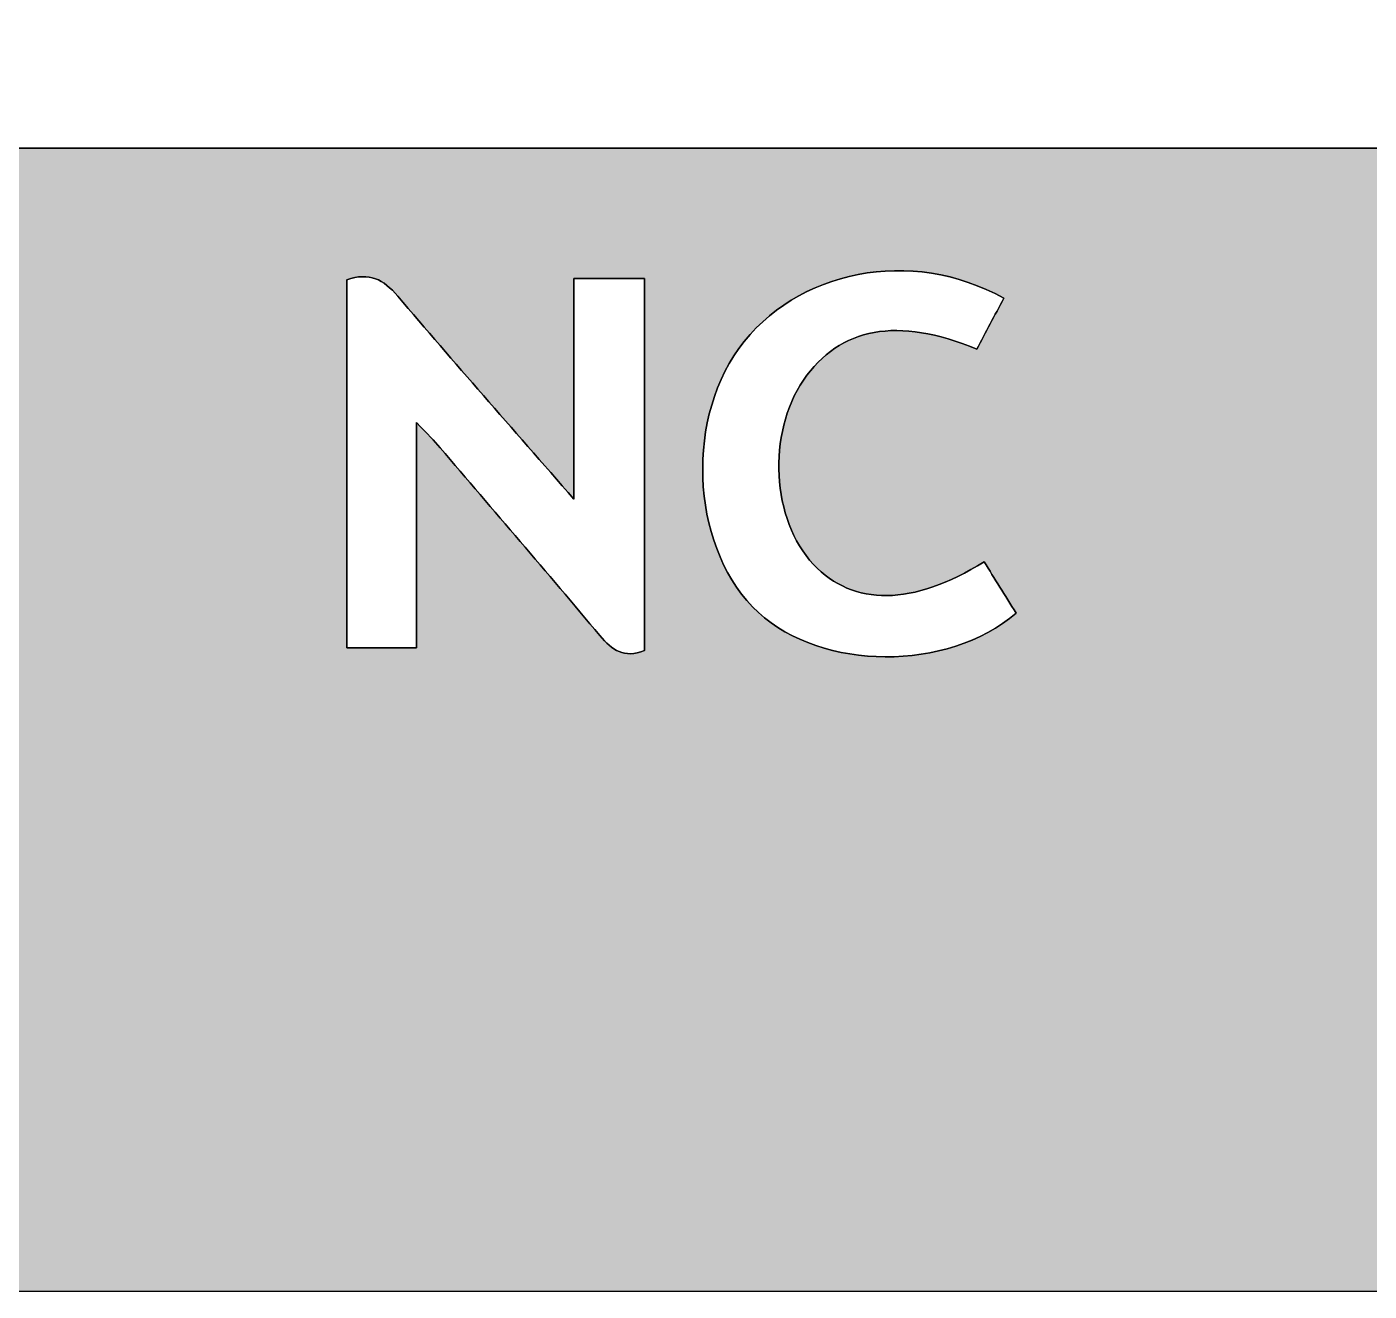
# Model space of a CAD drawing. Extents: x -255 to 680, y -360 to 140.
# Drawn here: x 93.26 to 110.66, y -343.54 to -327.15 of the extents above; entities that cross this region are included whole.
import ezdxf

# ---------------------------------------------------------------- set-up
doc = ezdxf.new("R2010")
doc.units = 0
doc.layers.add('CALQUE_1', color=7, linetype='CONTINUOUS')

# ---------------------------------------------------------------- blocks, each defined once
blk = doc.blocks.new('*U24')
at = {"layer": 'CALQUE_1', "color": 7}
for points in [[(89.216, -343.536), (89.216, -328.719), (97.407, -343.536)], [(97.407, -343.536), (89.216, -328.719), (97.407, -328.72)], [(97.407, -330.437), (97.407, -328.72), (97.407, -330.436)], [(97.407, -330.436), (97.407, -328.72), (97.407, -328.72)], [(97.407, -330.436), (97.407, -328.72), (97.417, -330.428)], [(97.417, -330.428), (97.407, -328.72), (97.417, -328.72)], [(97.417, -330.428), (97.417, -328.72), (97.424, -330.422)], [(97.424, -330.422), (97.417, -328.72), (97.424, -328.72)], [(97.424, -330.422), (97.424, -328.72), (97.455, -330.412)], [(97.455, -330.412), (97.424, -328.72), (97.455, -328.72)], [(97.455, -330.412), (97.455, -328.72), (97.46, -330.41)], [(97.46, -330.41), (97.455, -328.72), (97.46, -328.72)], [(97.46, -330.41), (97.46, -328.72), (97.531, -330.398)], [(97.531, -330.398), (97.46, -328.72), (97.531, -328.72)], [(97.531, -330.398), (97.531, -328.72), (97.596, -330.386)], [(97.596, -330.386), (97.531, -328.72), (97.596, -328.72)], [(97.596, -330.386), (97.596, -328.72), (97.681, -330.392)], [(97.681, -330.392), (97.596, -328.72), (97.681, -328.72)], [(97.681, -330.392), (97.681, -328.72), (97.717, -330.395)], [(97.717, -330.395), (97.681, -328.72), (97.717, -328.72)], [(97.717, -330.395), (97.717, -328.72), (97.827, -330.433)], [(97.827, -330.433), (97.717, -328.72), (97.827, -328.72)], [(97.827, -330.433), (97.827, -328.72), (97.929, -330.498)], [(97.929, -330.498), (97.827, -328.72), (97.929, -328.72)], [(97.929, -330.498), (97.929, -328.72), (97.985, -330.551)], [(97.985, -330.551), (97.929, -328.72), (97.985, -328.72)], [(97.985, -330.551), (97.985, -328.72), (98.025, -330.588)], [(98.025, -330.588), (97.985, -328.72), (98.025, -328.72)], [(98.025, -330.588), (98.025, -328.72), (98.049, -330.614)], [(98.049, -330.614), (98.025, -328.72), (98.049, -328.72)], [(98.049, -330.614), (98.049, -328.72), (98.061, -330.628)], [(98.061, -330.628), (98.049, -328.72), (98.061, -328.72)], [(98.061, -330.628), (98.061, -328.72), (98.067, -330.635)], [(98.067, -330.635), (98.061, -328.72), (98.067, -328.72)], [(98.067, -330.635), (98.067, -328.72), (98.085, -330.657)], [(98.085, -330.657), (98.067, -328.72), (98.085, -328.72)], [(98.085, -330.657), (98.085, -328.72), (98.274, -330.878)], [(98.274, -330.878), (98.085, -328.72), (98.274, -328.72)], [(98.274, -330.878), (98.274, -328.72), (98.314, -330.925)], [(98.314, -330.925), (98.274, -328.72), (98.314, -328.72)], [(98.314, -330.925), (98.314, -328.72), (98.319, -330.93)], [(98.319, -330.93), (98.314, -328.72), (98.319, -328.72)], [(98.319, -330.93), (98.319, -328.72), (98.328, -330.941)], [(98.328, -330.941), (98.319, -328.72), (98.328, -328.72)], [(98.328, -330.941), (98.328, -328.72), (98.455, -331.088)], [(98.455, -331.088), (98.328, -328.72), (98.455, -328.72)], [(98.455, -331.088), (98.455, -328.72), (98.552, -331.2)], [(98.552, -331.2), (98.455, -328.72), (98.552, -328.72)], [(98.552, -331.2), (98.552, -328.72), (98.594, -331.248)], [(98.594, -331.248), (98.552, -328.72), (98.594, -328.72)], [(98.594, -331.248), (98.594, -328.72), (98.613, -331.271)], [(98.613, -331.271), (98.594, -328.72), (98.613, -328.72)], [(98.613, -331.271), (98.613, -328.72), (98.618, -331.277)], [(98.618, -331.277), (98.613, -328.72), (98.618, -328.72)], [(98.618, -331.277), (98.618, -328.72), (98.659, -331.325)], [(98.659, -331.325), (98.618, -328.72), (98.659, -328.72)], [(98.659, -331.325), (98.659, -328.72), (98.749, -331.428)], [(98.749, -331.428), (98.659, -328.72), (98.749, -328.72)], [(98.749, -331.428), (98.749, -328.72), (99.038, -331.763)], [(99.038, -331.763), (98.749, -328.72), (99.038, -328.72)], [(99.038, -331.763), (99.038, -328.72), (99.829, -332.669)], [(99.829, -332.669), (99.038, -328.72), (99.829, -328.72)], [(99.829, -332.669), (99.829, -328.72), (100.174, -333.064)], [(100.174, -333.064), (99.829, -328.72), (100.174, -328.72)], [(100.174, -333.064), (100.174, -328.72), (100.239, -333.139)], [(100.239, -333.139), (100.174, -328.72), (100.239, -328.72)], [(100.239, -333.139), (100.239, -328.72), (100.343, -333.258)], [(100.343, -333.258), (100.239, -328.72), (100.343, -328.72)], [(100.343, -333.258), (100.343, -328.72), (100.353, -333.265)], [(100.353, -333.265), (100.343, -328.72), (100.353, -328.72)], [(100.353, -330.423), (100.353, -328.72), (100.359, -330.409)], [(100.359, -330.409), (100.353, -328.72), (100.359, -328.72)], [(100.359, -330.409), (100.359, -328.72), (100.38, -330.409)], [(100.38, -330.409), (100.359, -328.72), (100.38, -328.72)], [(100.38, -330.409), (100.38, -328.72), (100.422, -330.409)], [(100.422, -330.409), (100.38, -328.72), (100.422, -328.72)], [(100.422, -330.409), (100.422, -328.72), (100.505, -330.409)], [(100.505, -330.409), (100.422, -328.72), (100.505, -328.72)], [(100.505, -330.409), (100.505, -328.72), (100.528, -330.409)], [(100.528, -330.409), (100.505, -328.72), (100.528, -328.72)], [(100.528, -330.409), (100.528, -328.72), (100.616, -330.409)], [(100.616, -330.409), (100.528, -328.72), (100.616, -328.72)], [(100.616, -330.409), (100.616, -328.72), (100.66, -330.409)], [(100.66, -330.409), (100.616, -328.72), (100.66, -328.72)], [(100.66, -330.409), (100.66, -328.72), (100.682, -330.409)], [(100.682, -330.409), (100.66, -328.72), (100.682, -328.72)], [(100.682, -330.409), (100.682, -328.72), (100.692, -330.409)], [(100.692, -330.409), (100.682, -328.72), (100.692, -328.72)], [(100.692, -330.409), (100.692, -328.72), (100.733, -330.409)], [(100.733, -330.409), (100.692, -328.72), (100.733, -328.72)], [(100.733, -330.409), (100.733, -328.72), (100.817, -330.409)], [(100.817, -330.409), (100.733, -328.72), (100.817, -328.72)], [(100.817, -330.409), (100.817, -328.72), (100.821, -330.409)], [(100.821, -330.409), (100.817, -328.72), (100.821, -328.72)], [(100.821, -330.409), (100.821, -328.72), (100.905, -330.409)], [(100.905, -330.409), (100.821, -328.72), (100.905, -328.72)], [(100.905, -330.409), (100.905, -328.72), (101.001, -330.409)], [(101.001, -330.409), (100.905, -328.72), (101.001, -328.72)], [(101.001, -330.409), (101.001, -328.72), (101.108, -330.409)], [(101.108, -330.409), (101.001, -328.72), (101.108, -328.72)], [(101.108, -330.409), (101.108, -328.72), (101.126, -330.409)], [(101.126, -330.409), (101.108, -328.72), (101.126, -328.72)], [(101.126, -330.409), (101.126, -328.72), (101.203, -330.409)], [(101.203, -330.409), (101.126, -328.72), (101.203, -328.721)], [(101.203, -330.409), (101.203, -328.721), (101.23, -330.409)], [(101.23, -330.409), (101.203, -328.721), (101.23, -328.721)], [(101.23, -330.409), (101.23, -328.721), (101.241, -330.409)], [(101.241, -330.409), (101.23, -328.721), (101.241, -328.721)], [(101.241, -330.409), (101.241, -328.721), (101.261, -330.409)], [(101.261, -330.409), (101.241, -328.721), (101.261, -328.721)], [(101.261, -330.409), (101.261, -328.721), (101.263, -330.409)], [(101.263, -330.409), (101.261, -328.721), (101.263, -328.721)], [(101.263, -330.409), (101.263, -328.721), (101.266, -330.409)], [(101.266, -330.409), (101.263, -328.721), (101.266, -328.721)], [(101.266, -330.409), (101.266, -328.721), (101.266, -330.433)], [(101.266, -330.433), (101.266, -328.721), (101.266, -328.721)], [(101.266, -343.536), (101.266, -328.721), (102.03, -343.536)], [(102.03, -343.536), (101.266, -328.721), (102.03, -328.721)], [(102.03, -333.11), (102.03, -328.721), (102.032, -332.633)], [(102.032, -332.633), (102.03, -328.721), (102.032, -328.721)], [(102.032, -332.633), (102.032, -328.721), (102.102, -332.197)], [(102.102, -332.197), (102.032, -328.721), (102.102, -328.721)], [(102.102, -332.197), (102.102, -328.721), (102.108, -332.164)], [(102.108, -332.164), (102.102, -328.721), (102.108, -328.721)], [(102.108, -332.164), (102.108, -328.721), (102.247, -331.759)], [(102.247, -331.759), (102.108, -328.721), (102.247, -328.721)], [(102.247, -331.759), (102.247, -328.721), (102.26, -331.719)], [(102.26, -331.719), (102.247, -328.721), (102.26, -328.721)], [(102.26, -331.719), (102.26, -328.721), (102.345, -331.552)], [(102.345, -331.552), (102.26, -328.721), (102.345, -328.721)], [(102.345, -331.552), (102.345, -328.721), (102.365, -331.513)], [(102.365, -331.513), (102.345, -328.721), (102.365, -328.721)], [(102.365, -331.513), (102.365, -328.721), (102.461, -331.363)], [(102.461, -331.363), (102.365, -328.721), (102.461, -328.721)], [(102.461, -331.363), (102.461, -328.721), (102.49, -331.319)], [(102.49, -331.319), (102.461, -328.721), (102.49, -328.721)], [(102.49, -331.319), (102.49, -328.721), (102.595, -331.187)], [(102.595, -331.187), (102.49, -328.721), (102.595, -328.721)], [(102.595, -331.187), (102.595, -328.721), (102.637, -331.136)], [(102.637, -331.136), (102.595, -328.721), (102.637, -328.721)], [(102.637, -331.136), (102.637, -328.721), (102.746, -331.025)], [(102.746, -331.025), (102.637, -328.721), (102.746, -328.721)], [(102.746, -331.025), (102.746, -328.721), (102.8, -330.97)], [(102.8, -330.97), (102.746, -328.721), (102.8, -328.721)], [(102.8, -330.97), (102.8, -328.721), (102.909, -330.879)], [(102.909, -330.879), (102.8, -328.721), (102.909, -328.721)], [(102.909, -330.879), (102.909, -328.721), (102.978, -330.821)], [(102.978, -330.821), (102.909, -328.721), (102.978, -328.721)], [(102.978, -330.821), (102.978, -328.721), (103.013, -330.798)], [(103.013, -330.798), (102.978, -328.721), (103.013, -328.721)], [(103.013, -330.798), (103.013, -328.721), (103.019, -330.794)], [(103.019, -330.794), (103.013, -328.721), (103.019, -328.721)], [(103.019, -330.794), (103.019, -328.721), (103.054, -330.77)], [(103.054, -330.77), (103.019, -328.721), (103.054, -328.721)], [(103.054, -330.77), (103.054, -328.721), (103.073, -330.757)], [(103.073, -330.757), (103.054, -328.721), (103.073, -328.721)], [(103.073, -330.757), (103.073, -328.721), (103.089, -330.746)], [(103.089, -330.746), (103.073, -328.721), (103.089, -328.721)], [(103.089, -330.746), (103.089, -328.721), (103.143, -330.71)], [(103.143, -330.71), (103.089, -328.721), (103.143, -328.721)], [(103.143, -330.71), (103.143, -328.721), (103.17, -330.691)], [(103.17, -330.691), (103.143, -328.721), (103.17, -328.721)], [(103.17, -330.691), (103.17, -328.721), (103.176, -330.688)], [(103.176, -330.688), (103.17, -328.721), (103.176, -328.721)], [(103.176, -330.688), (103.176, -328.721), (103.277, -330.638)], [(103.277, -330.638), (103.176, -328.721), (103.277, -328.721)], [(103.277, -330.638), (103.277, -328.721), (103.329, -330.613)], [(103.329, -330.613), (103.277, -328.721), (103.329, -328.721)], [(103.329, -330.613), (103.329, -328.721), (103.458, -330.549)], [(103.458, -330.549), (103.329, -328.721), (103.458, -328.721)], [(103.458, -330.549), (103.458, -328.721), (103.489, -330.534)], [(103.489, -330.534), (103.458, -328.721), (103.489, -328.721)], [(103.489, -330.534), (103.489, -328.721), (103.518, -330.52)], [(103.518, -330.52), (103.489, -328.721), (103.518, -328.721)], [(103.518, -330.52), (103.518, -328.721), (103.587, -330.486)], [(103.587, -330.486), (103.518, -328.721), (103.587, -328.721)], [(103.587, -330.486), (103.587, -328.721), (103.663, -330.464)], [(103.663, -330.464), (103.587, -328.721), (103.663, -328.721)], [(103.663, -330.464), (103.663, -328.721), (103.734, -330.444)], [(103.734, -330.444), (103.663, -328.721), (103.734, -328.721)], [(103.734, -330.444), (103.734, -328.721), (103.892, -330.399)], [(103.892, -330.399), (103.734, -328.721), (103.892, -328.721)], [(103.892, -330.399), (103.892, -328.721), (103.929, -330.388)], [(103.929, -330.388), (103.892, -328.721), (103.929, -328.721)], [(103.929, -330.388), (103.929, -328.721), (103.976, -330.375)], [(103.976, -330.375), (103.929, -328.721), (103.976, -328.721)], [(103.976, -330.375), (103.976, -328.721), (104.037, -330.357)], [(104.037, -330.357), (103.976, -328.721), (104.037, -328.721)], [(104.037, -330.357), (104.037, -328.721), (104.141, -330.347)], [(104.141, -330.347), (104.037, -328.721), (104.141, -328.721)], [(104.141, -330.347), (104.141, -328.721), (104.244, -330.336)], [(104.244, -330.336), (104.141, -328.721), (104.244, -328.721)], [(104.244, -330.336), (104.244, -328.721), (104.389, -330.321)], [(104.389, -330.321), (104.244, -328.721), (104.389, -328.721)], [(104.389, -330.321), (104.389, -328.721), (104.411, -330.319)], [(104.411, -330.319), (104.389, -328.721), (104.411, -328.721)], [(104.411, -330.319), (104.411, -328.721), (104.509, -330.308)], [(104.509, -330.308), (104.411, -328.721), (104.509, -328.721)], [(104.509, -330.308), (104.509, -328.721), (104.538, -330.31)], [(104.538, -330.31), (104.509, -328.721), (104.538, -328.721)], [(104.538, -330.31), (104.538, -328.721), (104.699, -330.322)], [(104.699, -330.322), (104.538, -328.721), (104.699, -328.721)], [(104.699, -330.322), (104.699, -328.721), (104.853, -330.332)], [(104.853, -330.332), (104.699, -328.721), (104.853, -328.721)], [(104.853, -330.332), (104.853, -328.721), (104.858, -330.333)], [(104.858, -330.333), (104.853, -328.721), (104.858, -328.721)], [(104.858, -330.333), (104.858, -328.721), (104.989, -330.342)], [(104.989, -330.342), (104.858, -328.721), (104.989, -328.721)], [(104.989, -330.342), (104.989, -328.721), (105.006, -330.346)], [(105.006, -330.346), (104.989, -328.721), (105.006, -328.721)], [(105.006, -330.346), (105.006, -328.721), (105.204, -330.395)], [(105.204, -330.395), (105.006, -328.721), (105.204, -328.721)], [(105.204, -330.395), (105.204, -328.721), (105.302, -330.419)], [(105.302, -330.419), (105.204, -328.721), (105.302, -328.721)], [(105.302, -330.419), (105.302, -328.721), (105.33, -330.426)], [(105.33, -330.426), (105.302, -328.721), (105.33, -328.721)], [(105.33, -330.426), (105.33, -328.721), (105.466, -330.46)], [(105.466, -330.46), (105.33, -328.721), (105.466, -328.721)], [(105.466, -330.46), (105.466, -328.721), (105.575, -330.503)], [(105.575, -330.503), (105.466, -328.721), (105.575, -328.721)], [(105.575, -330.503), (105.575, -328.721), (105.671, -330.541)], [(105.671, -330.541), (105.575, -328.721), (105.671, -328.721)], [(105.671, -330.541), (105.671, -328.721), (105.698, -330.552)], [(105.698, -330.552), (105.671, -328.721), (105.698, -328.721)], [(105.698, -330.552), (105.698, -328.721), (105.719, -330.562)], [(105.719, -330.562), (105.698, -328.721), (105.719, -328.721)], [(105.719, -330.562), (105.719, -328.721), (105.909, -330.658)], [(105.909, -330.658), (105.719, -328.721), (105.909, -328.721)], [(105.909, -330.658), (105.909, -328.721), (105.925, -330.666)], [(105.925, -330.666), (105.909, -328.721), (105.925, -328.721)], [(105.925, -334.49), (105.925, -328.721), (106.085, -334.746)], [(106.085, -334.746), (105.925, -328.721), (106.085, -328.721)], [(106.085, -343.536), (106.085, -328.721), (109.031, -343.536)], [(109.031, -343.536), (106.085, -328.721), (109.031, -328.722)], [(109.031, -343.536), (109.031, -328.722), (114.125, -343.536)], [(114.125, -343.536), (109.031, -328.722), (114.125, -328.722)], [(105.909, -334.464), (105.719, -331.055), (105.909, -330.697)], [(105.925, -334.49), (105.909, -330.697), (105.925, -330.666)], [(105.909, -334.464), (105.909, -330.697), (105.925, -334.49)], [(104.141, -334.497), (104.037, -331.168), (104.141, -331.138)], [(104.244, -334.506), (104.141, -331.138), (104.244, -331.109)], [(104.141, -334.497), (104.141, -331.138), (104.244, -334.506)], [(104.389, -334.518), (104.244, -331.109), (104.389, -331.097)], [(104.244, -334.506), (104.244, -331.109), (104.389, -334.518)], [(104.411, -334.52), (104.389, -331.097), (104.411, -331.095)], [(104.389, -334.518), (104.389, -331.097), (104.411, -334.52)], [(104.509, -334.509), (104.411, -331.095), (104.509, -331.087)], [(104.411, -334.52), (104.411, -331.095), (104.509, -334.509)], [(104.538, -334.506), (104.509, -331.087), (104.538, -331.084)], [(104.509, -334.509), (104.509, -331.087), (104.538, -334.506)], [(104.538, -334.506), (104.538, -331.084), (104.699, -334.49)], [(104.699, -334.49), (104.538, -331.084), (104.699, -331.098)], [(104.699, -334.49), (104.699, -331.098), (104.853, -334.448)], [(104.853, -334.448), (104.699, -331.098), (104.853, -331.112)], [(104.853, -334.448), (104.853, -331.112), (104.858, -334.447)], [(104.858, -334.447), (104.853, -331.112), (104.858, -331.112)], [(104.858, -334.447), (104.858, -331.112), (104.989, -334.411)], [(104.989, -334.411), (104.858, -331.112), (104.989, -331.143)], [(104.989, -334.411), (104.989, -331.143), (105.006, -334.407)], [(105.006, -334.407), (104.989, -331.143), (105.006, -331.147)], [(105.698, -334.126), (105.671, -331.146), (105.698, -331.093)], [(105.719, -334.159), (105.698, -331.093), (105.719, -331.055)], [(105.698, -334.126), (105.698, -331.093), (105.719, -334.159)], [(105.719, -334.159), (105.719, -331.055), (105.909, -334.464)], [(103.734, -334.334), (103.663, -331.373), (103.734, -331.314)], [(103.892, -334.422), (103.734, -331.314), (103.892, -331.23)], [(103.734, -334.334), (103.734, -331.314), (103.892, -334.422)], [(103.929, -334.433), (103.892, -331.23), (103.929, -331.211)], [(103.892, -334.422), (103.892, -331.23), (103.929, -334.433)], [(103.976, -334.447), (103.929, -331.211), (103.976, -331.186)], [(103.929, -334.433), (103.929, -331.211), (103.976, -334.447)], [(104.037, -334.466), (103.976, -331.186), (104.037, -331.168)], [(103.976, -334.447), (103.976, -331.186), (104.037, -334.466)], [(104.037, -334.466), (104.037, -331.168), (104.141, -334.497)], [(105.006, -334.407), (105.006, -331.147), (105.204, -334.324)], [(105.204, -334.324), (105.006, -331.147), (105.204, -331.192)], [(105.204, -334.324), (105.204, -331.192), (105.302, -334.283)], [(105.302, -334.283), (105.204, -331.192), (105.302, -331.228)], [(105.302, -334.283), (105.302, -331.228), (105.33, -334.271)], [(105.33, -334.271), (105.302, -331.228), (105.33, -331.238)], [(105.33, -334.271), (105.33, -331.238), (105.466, -334.196)], [(105.466, -334.196), (105.33, -331.238), (105.466, -331.287)], [(105.466, -334.196), (105.466, -331.287), (105.575, -334.135)], [(105.575, -334.135), (105.466, -331.287), (105.575, -331.326)], [(105.671, -334.082), (105.575, -331.326), (105.671, -331.146)], [(105.671, -334.082), (105.671, -331.146), (105.698, -334.126)], [(103.587, -334.227), (103.518, -331.495), (103.587, -331.438)], [(103.663, -334.294), (103.587, -331.438), (103.663, -331.373)], [(103.587, -334.227), (103.587, -331.438), (103.663, -334.294)], [(103.663, -334.294), (103.663, -331.373), (103.734, -334.334)], [(105.575, -334.135), (105.575, -331.326), (105.671, -334.082)], [(103.458, -334.115), (103.329, -331.727), (103.458, -331.569)], [(103.489, -334.142), (103.458, -331.569), (103.489, -331.53)], [(103.458, -334.115), (103.458, -331.569), (103.489, -334.142)], [(103.518, -334.167), (103.489, -331.53), (103.518, -331.495)], [(103.489, -334.142), (103.489, -331.53), (103.518, -334.167)], [(103.518, -334.167), (103.518, -331.495), (103.587, -334.227)], [(103.277, -333.876), (103.176, -332.005), (103.277, -331.821)], [(103.329, -333.944), (103.277, -331.821), (103.329, -331.727)], [(103.277, -333.876), (103.277, -331.821), (103.329, -333.944)], [(103.329, -333.944), (103.329, -331.727), (103.458, -334.115)], [(103.176, -333.667), (103.17, -332.023), (103.176, -332.005)], [(103.176, -333.667), (103.176, -332.005), (103.277, -333.876)], [(103.143, -333.597), (103.089, -332.264), (103.143, -332.105)], [(103.17, -333.654), (103.143, -332.105), (103.17, -332.023)], [(103.143, -333.597), (103.143, -332.105), (103.17, -333.654)], [(103.17, -333.654), (103.17, -332.023), (103.176, -333.667)], [(98.314, -343.536), (98.314, -332.279), (98.319, -343.536)], [(98.319, -343.536), (98.314, -332.279), (98.319, -332.28)], [(98.319, -343.536), (98.319, -332.28), (98.328, -343.536)], [(98.328, -343.536), (98.319, -332.28), (98.328, -332.29)], [(98.328, -343.536), (98.328, -332.29), (98.455, -343.536)], [(98.455, -343.536), (98.328, -332.29), (98.455, -332.425)], [(103.073, -333.355), (103.054, -332.424), (103.073, -332.312)], [(103.089, -333.411), (103.073, -332.312), (103.089, -332.264)], [(103.073, -333.355), (103.073, -332.312), (103.089, -333.411)], [(103.089, -333.411), (103.089, -332.264), (103.143, -333.597)], [(98.455, -343.536), (98.455, -332.425), (98.552, -343.536)], [(98.552, -343.536), (98.455, -332.425), (98.552, -332.529)], [(98.552, -343.536), (98.552, -332.529), (98.594, -343.536)], [(98.594, -343.536), (98.552, -332.529), (98.594, -332.575)], [(103.054, -333.29), (103.019, -332.636), (103.054, -332.424)], [(103.054, -333.29), (103.054, -332.424), (103.073, -333.355)], [(98.594, -343.536), (98.594, -332.575), (98.613, -343.536)], [(98.613, -343.536), (98.594, -332.575), (98.613, -332.598)], [(98.613, -343.536), (98.613, -332.598), (98.618, -343.536)], [(98.618, -343.536), (98.613, -332.598), (98.618, -332.604)], [(98.618, -343.536), (98.618, -332.604), (98.659, -343.536)], [(98.659, -343.536), (98.618, -332.604), (98.659, -332.652)], [(98.659, -343.536), (98.659, -332.652), (98.749, -343.536)], [(98.749, -343.536), (98.659, -332.652), (98.749, -332.756)], [(103.019, -333.013), (103.013, -332.965), (103.019, -332.636)], [(103.019, -333.013), (103.019, -332.636), (103.054, -333.29)], [(98.749, -343.536), (98.749, -332.756), (99.038, -343.536)], [(99.038, -343.536), (98.749, -332.756), (99.038, -333.095)], [(99.038, -343.536), (99.038, -333.095), (99.829, -343.536)], [(99.829, -343.536), (99.038, -333.095), (99.829, -334.022)], [(102.03, -343.536), (102.03, -333.11), (102.032, -343.536)], [(102.032, -343.536), (102.03, -333.11), (102.032, -333.119)], [(102.032, -343.536), (102.032, -333.119), (102.102, -343.536)], [(102.102, -343.536), (102.032, -333.119), (102.102, -333.578)], [(102.102, -343.536), (102.102, -333.578), (102.108, -343.536)], [(102.108, -343.536), (102.102, -333.578), (102.108, -333.594)], [(102.108, -343.536), (102.108, -333.594), (102.247, -343.536)], [(102.247, -343.536), (102.108, -333.594), (102.247, -334.017)], [(99.829, -343.536), (99.829, -334.022), (100.174, -343.536)], [(100.174, -343.536), (99.829, -334.022), (100.174, -334.426)], [(102.247, -343.536), (102.247, -334.017), (102.26, -343.536)], [(102.26, -343.536), (102.247, -334.017), (102.26, -334.045)], [(102.26, -343.536), (102.26, -334.045), (102.345, -343.536)], [(102.345, -343.536), (102.26, -334.045), (102.345, -334.22)], [(102.345, -343.536), (102.345, -334.22), (102.365, -343.536)], [(102.365, -343.536), (102.345, -334.22), (102.365, -334.253)], [(102.365, -343.536), (102.365, -334.253), (102.461, -343.536)], [(102.461, -343.536), (102.365, -334.253), (102.461, -334.41)], [(100.174, -343.536), (100.174, -334.426), (100.239, -343.536)], [(100.239, -343.536), (100.174, -334.426), (100.239, -334.503)], [(102.461, -343.536), (102.461, -334.41), (102.49, -343.536)], [(102.49, -343.536), (102.461, -334.41), (102.49, -334.447)], [(102.49, -343.536), (102.49, -334.447), (102.595, -343.536)], [(102.595, -343.536), (102.49, -334.447), (102.595, -334.584)], [(100.239, -343.536), (100.239, -334.503), (100.343, -343.536)], [(100.343, -343.536), (100.239, -334.503), (100.343, -334.627)], [(102.595, -343.536), (102.595, -334.584), (102.637, -343.536)], [(102.637, -343.536), (102.595, -334.584), (102.637, -334.627)], [(100.343, -343.536), (100.343, -334.627), (100.353, -343.536)], [(100.353, -343.536), (100.343, -334.627), (100.353, -334.638)], [(100.353, -343.536), (100.353, -334.638), (100.359, -343.536)], [(100.359, -343.536), (100.353, -334.638), (100.359, -334.645)], [(100.359, -343.536), (100.359, -334.645), (100.38, -343.536)], [(100.38, -343.536), (100.359, -334.645), (100.38, -334.67)], [(100.38, -343.536), (100.38, -334.67), (100.422, -343.536)], [(100.422, -343.536), (100.38, -334.67), (100.422, -334.72)], [(100.422, -343.536), (100.422, -334.72), (100.505, -343.536)], [(100.505, -343.536), (100.422, -334.72), (100.505, -334.818)], [(102.637, -343.536), (102.637, -334.627), (102.746, -343.536)], [(102.746, -343.536), (102.637, -334.627), (102.746, -334.74)], [(102.746, -343.536), (102.746, -334.74), (102.8, -343.536)], [(102.8, -343.536), (102.746, -334.74), (102.8, -334.784)], [(102.8, -343.536), (102.8, -334.784), (102.909, -343.536)], [(102.909, -343.536), (102.8, -334.784), (102.909, -334.872)], [(106.085, -343.536), (105.925, -334.868), (106.085, -334.746)], [(100.505, -343.536), (100.505, -334.818), (100.528, -343.536)], [(100.528, -343.536), (100.505, -334.818), (100.528, -334.846)], [(100.528, -343.536), (100.528, -334.846), (100.616, -343.536)], [(100.616, -343.536), (100.528, -334.846), (100.616, -334.951)], [(100.616, -343.536), (100.616, -334.951), (100.66, -343.536)], [(100.66, -343.536), (100.616, -334.951), (100.66, -335.003)], [(102.909, -343.536), (102.909, -334.872), (102.978, -343.536)], [(102.978, -343.536), (102.909, -334.872), (102.978, -334.917)], [(102.978, -343.536), (102.978, -334.917), (103.013, -343.536)], [(103.013, -343.536), (102.978, -334.917), (103.013, -334.939)], [(103.013, -343.536), (103.013, -334.939), (103.019, -343.536)], [(103.019, -343.536), (103.013, -334.939), (103.019, -334.943)], [(103.019, -343.536), (103.019, -334.943), (103.054, -343.536)], [(103.054, -343.536), (103.019, -334.943), (103.054, -334.966)], [(103.054, -343.536), (103.054, -334.966), (103.073, -343.536)], [(103.073, -343.536), (103.054, -334.966), (103.073, -334.978)], [(105.909, -343.536), (105.719, -334.997), (105.909, -334.881)], [(105.925, -343.536), (105.909, -334.881), (105.925, -334.868)], [(105.909, -343.536), (105.909, -334.881), (105.925, -343.536)], [(105.925, -343.536), (105.925, -334.868), (106.085, -343.536)], [(100.66, -343.536), (100.66, -335.003), (100.682, -343.536)], [(100.682, -343.536), (100.66, -335.003), (100.682, -335.03)], [(100.682, -343.536), (100.682, -335.03), (100.692, -343.536)], [(100.692, -343.536), (100.682, -335.03), (100.692, -335.041)], [(100.692, -343.536), (100.692, -335.041), (100.733, -343.536)], [(100.733, -343.536), (100.692, -335.041), (100.733, -335.088)], [(100.733, -343.536), (100.733, -335.088), (100.817, -343.536)], [(100.817, -343.536), (100.733, -335.088), (100.817, -335.169)], [(103.073, -343.536), (103.073, -334.978), (103.089, -343.536)], [(103.089, -343.536), (103.073, -334.978), (103.089, -334.988)], [(103.089, -343.536), (103.089, -334.988), (103.143, -343.536)], [(103.143, -343.536), (103.089, -334.988), (103.143, -335.012)], [(103.143, -343.536), (103.143, -335.012), (103.17, -343.536)], [(103.17, -343.536), (103.143, -335.012), (103.17, -335.024)], [(103.17, -343.536), (103.17, -335.024), (103.176, -343.536)], [(103.176, -343.536), (103.17, -335.024), (103.176, -335.027)], [(103.176, -343.536), (103.176, -335.027), (103.277, -343.536)], [(103.277, -343.536), (103.176, -335.027), (103.277, -335.072)], [(103.277, -343.536), (103.277, -335.072), (103.329, -343.536)], [(103.329, -343.536), (103.277, -335.072), (103.329, -335.095)], [(103.329, -343.536), (103.329, -335.095), (103.458, -343.536)], [(103.458, -343.536), (103.329, -335.095), (103.458, -335.153)], [(105.466, -343.536), (105.33, -335.163), (105.466, -335.105)], [(105.575, -343.536), (105.466, -335.105), (105.575, -335.059)], [(105.466, -343.536), (105.466, -335.105), (105.575, -343.536)], [(105.671, -343.536), (105.575, -335.059), (105.671, -335.018)], [(105.575, -343.536), (105.575, -335.059), (105.671, -343.536)], [(105.698, -343.536), (105.671, -335.018), (105.698, -335.006)], [(105.671, -343.536), (105.671, -335.018), (105.698, -343.536)], [(105.719, -343.536), (105.698, -335.006), (105.719, -334.997)], [(105.698, -343.536), (105.698, -335.006), (105.719, -343.536)], [(105.719, -343.536), (105.719, -334.997), (105.909, -343.536)], [(97.407, -343.536), (97.407, -335.152), (97.407, -343.536)], [(97.407, -343.536), (97.407, -335.152), (97.407, -335.198)], [(97.407, -343.536), (97.407, -335.198), (97.417, -343.536)], [(97.417, -343.536), (97.407, -335.198), (97.417, -335.198)], [(97.417, -343.536), (97.417, -335.198), (97.424, -343.536)], [(97.424, -343.536), (97.417, -335.198), (97.424, -335.198)], [(97.424, -343.536), (97.424, -335.198), (97.455, -343.536)], [(97.455, -343.536), (97.424, -335.198), (97.455, -335.198)], [(97.455, -343.536), (97.455, -335.198), (97.46, -343.536)], [(97.46, -343.536), (97.455, -335.198), (97.46, -335.198)], [(97.46, -343.536), (97.46, -335.198), (97.531, -343.536)], [(97.531, -343.536), (97.46, -335.198), (97.531, -335.198)], [(97.531, -343.536), (97.531, -335.198), (97.596, -343.536)], [(97.596, -343.536), (97.531, -335.198), (97.596, -335.198)], [(97.596, -343.536), (97.596, -335.198), (97.681, -343.536)], [(97.681, -343.536), (97.596, -335.198), (97.681, -335.198)], [(97.681, -343.536), (97.681, -335.198), (97.717, -343.536)], [(97.717, -343.536), (97.681, -335.198), (97.717, -335.198)], [(97.717, -343.536), (97.717, -335.198), (97.827, -343.536)], [(97.827, -343.536), (97.717, -335.198), (97.827, -335.198)], [(97.827, -343.536), (97.827, -335.198), (97.929, -343.536)], [(97.929, -343.536), (97.827, -335.198), (97.929, -335.198)], [(97.929, -343.536), (97.929, -335.198), (97.985, -343.536)], [(97.985, -343.536), (97.929, -335.198), (97.985, -335.198)], [(97.985, -343.536), (97.985, -335.198), (98.025, -343.536)], [(98.025, -343.536), (97.985, -335.198), (98.025, -335.198)], [(98.025, -343.536), (98.025, -335.198), (98.049, -343.536)], [(98.049, -343.536), (98.025, -335.198), (98.049, -335.198)], [(98.049, -343.536), (98.049, -335.198), (98.061, -343.536)], [(98.061, -343.536), (98.049, -335.198), (98.061, -335.198)], [(98.061, -343.536), (98.061, -335.198), (98.067, -343.536)], [(98.067, -343.536), (98.061, -335.198), (98.067, -335.198)], [(98.067, -343.536), (98.067, -335.198), (98.085, -343.536)], [(98.085, -343.536), (98.067, -335.198), (98.085, -335.198)], [(98.085, -343.536), (98.085, -335.198), (98.274, -343.536)], [(98.274, -343.536), (98.085, -335.198), (98.274, -335.198)], [(98.274, -343.536), (98.274, -335.198), (98.314, -343.536)], [(98.314, -343.536), (98.274, -335.198), (98.314, -335.198)], [(100.817, -343.536), (100.817, -335.169), (100.821, -343.536)], [(100.821, -343.536), (100.817, -335.169), (100.821, -335.172)], [(100.821, -343.536), (100.821, -335.172), (100.905, -343.536)], [(100.905, -343.536), (100.821, -335.172), (100.905, -335.23)], [(100.905, -343.536), (100.905, -335.23), (101.001, -343.536)], [(101.001, -343.536), (100.905, -335.23), (101.001, -335.266)], [(101.001, -343.536), (101.001, -335.266), (101.108, -343.536)], [(101.108, -343.536), (101.001, -335.266), (101.108, -335.272)], [(101.126, -343.536), (101.108, -335.272), (101.126, -335.268)], [(101.108, -343.536), (101.108, -335.272), (101.126, -343.536)], [(101.203, -343.536), (101.126, -335.268), (101.203, -335.251)], [(101.126, -343.536), (101.126, -335.268), (101.203, -343.536)], [(101.23, -343.536), (101.203, -335.251), (101.23, -335.245)], [(101.203, -343.536), (101.203, -335.251), (101.23, -343.536)], [(101.241, -343.536), (101.23, -335.245), (101.241, -335.24)], [(101.23, -343.536), (101.23, -335.245), (101.241, -343.536)], [(101.261, -343.536), (101.241, -335.24), (101.261, -335.233)], [(101.241, -343.536), (101.241, -335.24), (101.261, -343.536)], [(101.263, -343.536), (101.261, -335.233), (101.263, -335.232)], [(101.261, -343.536), (101.261, -335.233), (101.263, -343.536)], [(101.266, -343.536), (101.263, -335.232), (101.266, -335.203)], [(101.263, -343.536), (101.263, -335.232), (101.266, -343.536)], [(101.266, -343.536), (101.266, -335.203), (101.266, -335.198)], [(101.266, -343.536), (101.266, -335.203), (101.266, -343.536)], [(103.458, -343.536), (103.458, -335.153), (103.489, -343.536)], [(103.489, -343.536), (103.458, -335.153), (103.489, -335.167)], [(103.489, -343.536), (103.489, -335.167), (103.518, -343.536)], [(103.518, -343.536), (103.489, -335.167), (103.518, -335.174)], [(103.518, -343.536), (103.518, -335.174), (103.587, -343.536)], [(103.587, -343.536), (103.518, -335.174), (103.587, -335.191)], [(103.587, -343.536), (103.587, -335.191), (103.663, -343.536)], [(103.663, -343.536), (103.587, -335.191), (103.663, -335.21)], [(103.663, -343.536), (103.663, -335.21), (103.734, -343.536)], [(103.734, -343.536), (103.663, -335.21), (103.734, -335.227)], [(103.734, -343.536), (103.734, -335.227), (103.892, -343.536)], [(103.892, -343.536), (103.734, -335.227), (103.892, -335.267)], [(103.892, -343.536), (103.892, -335.267), (103.929, -343.536)], [(103.929, -343.536), (103.892, -335.267), (103.929, -335.276)], [(103.929, -343.536), (103.929, -335.276), (103.976, -343.536)], [(103.976, -343.536), (103.929, -335.276), (103.976, -335.28)], [(103.976, -343.536), (103.976, -335.28), (104.037, -343.536)], [(104.037, -343.536), (103.976, -335.28), (104.037, -335.285)], [(104.037, -343.536), (104.037, -335.285), (104.141, -343.536)], [(104.141, -343.536), (104.037, -335.285), (104.141, -335.293)], [(104.141, -343.536), (104.141, -335.293), (104.244, -343.536)], [(104.244, -343.536), (104.141, -335.293), (104.244, -335.302)], [(104.244, -343.536), (104.244, -335.302), (104.389, -343.536)], [(104.389, -343.536), (104.244, -335.302), (104.389, -335.314)], [(104.411, -343.536), (104.389, -335.314), (104.411, -335.312)], [(104.389, -343.536), (104.389, -335.314), (104.411, -343.536)], [(104.509, -343.536), (104.411, -335.312), (104.509, -335.305)], [(104.411, -343.536), (104.411, -335.312), (104.509, -343.536)], [(104.538, -343.536), (104.509, -335.305), (104.538, -335.303)], [(104.509, -343.536), (104.509, -335.305), (104.538, -343.536)], [(104.699, -343.536), (104.538, -335.303), (104.699, -335.292)], [(104.538, -343.536), (104.538, -335.303), (104.699, -343.536)], [(104.853, -343.536), (104.699, -335.292), (104.853, -335.281)], [(104.699, -343.536), (104.699, -335.292), (104.853, -343.536)], [(104.858, -343.536), (104.853, -335.281), (104.858, -335.28)], [(104.853, -343.536), (104.853, -335.281), (104.858, -343.536)], [(104.989, -343.536), (104.858, -335.28), (104.989, -335.249)], [(104.858, -343.536), (104.858, -335.28), (104.989, -343.536)], [(105.006, -343.536), (104.989, -335.249), (105.006, -335.245)], [(104.989, -343.536), (104.989, -335.249), (105.006, -343.536)], [(105.204, -343.536), (105.006, -335.245), (105.204, -335.198)], [(105.006, -343.536), (105.006, -335.245), (105.204, -343.536)], [(105.302, -343.536), (105.204, -335.198), (105.302, -335.175)], [(105.204, -343.536), (105.204, -335.198), (105.302, -343.536)], [(105.33, -343.536), (105.302, -335.175), (105.33, -335.163)], [(105.302, -343.536), (105.302, -335.175), (105.33, -343.536)], [(105.33, -343.536), (105.33, -335.163), (105.466, -343.536)]]:
    blk.add_solid(points, dxfattribs=at)
blk = doc.blocks.new('BLOCK_9')
at = {"layer": 'CALQUE_1'}
for points, knots in [([(128.063, -328.741), (127.915, -328.735), (127.767, -328.723), (127.619, -328.723), (109.955, -328.722), (92.291, -328.723), (74.627, -328.715), (74.323, -328.715), (74.142, -328.8), (73.959, -329.051), (71.296, -332.703), (67.689, -334.455), (63.189, -334.126), (59.482, -333.854), (56.545, -332.082), (54.382, -329.054), (54.213, -328.818), (54.051, -328.701), (53.753, -328.715), (53.147, -328.744), (52.54, -328.735), (51.933, -328.741), (51.933, -320.986), (51.933, -313.232), (51.933, -305.474), (77.31, -305.474), (102.687, -305.474), (128.063, -305.474), (128.063, -313.232), (128.063, -320.986), (128.063, -328.741)], [0, 0, 0, 0, 1, 1, 1, 2, 2, 2, 3, 3, 3, 4, 4, 4, 5, 5, 5, 6, 6, 6, 7, 7, 7, 8, 8, 8, 9, 9, 9, 10, 10, 10, 10]), ([(128.063, -328.741), (128.063, -333.672), (128.063, -338.604), (128.063, -343.536), (102.687, -343.536), (77.31, -343.536), (51.933, -343.536), (51.933, -338.604), (51.933, -333.672), (51.933, -328.741), (52.54, -328.735), (53.147, -328.744), (53.753, -328.715), (54.051, -328.701), (54.213, -328.818), (54.382, -329.054), (56.545, -332.082), (59.482, -333.854), (63.189, -334.126), (67.689, -334.455), (71.296, -332.703), (73.959, -329.051), (74.142, -328.8), (74.323, -328.715), (74.627, -328.715), (92.291, -328.723), (109.955, -328.722), (127.619, -328.723), (127.767, -328.723), (127.915, -328.735), (128.063, -328.741)], [0, 0, 0, 0, 1, 1, 1, 2, 2, 2, 3, 3, 3, 4, 4, 4, 5, 5, 5, 6, 6, 6, 7, 7, 7, 8, 8, 8, 9, 9, 9, 10, 10, 10, 10]), ([(106.085, -334.746), (105.941, -334.515), (105.806, -334.299), (105.671, -334.082), (104.743, -334.657), (103.976, -334.663), (103.458, -334.115), (102.916, -333.541), (102.856, -332.419), (103.329, -331.727), (103.798, -331.04), (104.552, -330.9), (105.575, -331.326), (105.691, -331.107), (105.809, -330.886), (105.925, -330.666), (104.733, -329.996), (103.227, -330.296), (102.49, -331.319), (101.773, -332.313), (101.896, -333.962), (102.746, -334.74), (103.569, -335.494), (105.192, -335.515), (106.085, -334.746)], [0, 0, 0, 0, 1, 1, 1, 2, 2, 2, 3, 3, 3, 4, 4, 4, 5, 5, 5, 6, 6, 6, 7, 7, 7, 8, 8, 8, 8]), ([(106.085, -334.746), (105.192, -335.515), (103.569, -335.494), (102.746, -334.74), (101.896, -333.962), (101.773, -332.313), (102.49, -331.319), (103.227, -330.296), (104.733, -329.996), (105.925, -330.666), (105.809, -330.886), (105.691, -331.107), (105.575, -331.326), (104.552, -330.9), (103.798, -331.04), (103.329, -331.727), (102.856, -332.419), (102.916, -333.541), (103.458, -334.115), (103.976, -334.663), (104.743, -334.657), (105.671, -334.082), (105.806, -334.299), (105.941, -334.515), (106.085, -334.746)], [0, 0, 0, 0, 1, 1, 1, 2, 2, 2, 3, 3, 3, 4, 4, 4, 5, 5, 5, 6, 6, 6, 7, 7, 7, 8, 8, 8, 8]), ([(98.314, -335.198), (98.314, -334.231), (98.314, -333.299), (98.314, -332.276), (98.46, -332.432), (98.543, -332.515), (98.619, -332.604), (99.31, -333.414), (100.005, -334.221), (100.688, -335.037), (100.847, -335.226), (101.005, -335.341), (101.266, -335.23), (101.266, -333.629), (101.266, -332.026), (101.266, -330.409), (100.963, -330.409), (100.686, -330.409), (100.353, -330.409), (100.353, -331.345), (100.353, -332.259), (100.353, -333.269), (99.542, -332.338), (98.796, -331.495), (98.068, -330.637), (97.885, -330.421), (97.7, -330.323), (97.407, -330.428), (97.407, -332.009), (97.407, -333.597), (97.407, -335.198), (97.705, -335.198), (97.976, -335.198), (98.314, -335.198)], [0, 0, 0, 0, 1, 1, 1, 2, 2, 2, 3, 3, 3, 4, 4, 4, 5, 5, 5, 6, 6, 6, 7, 7, 7, 8, 8, 8, 9, 9, 9, 10, 10, 10, 11, 11, 11, 11]), ([(98.314, -335.198), (97.976, -335.198), (97.705, -335.198), (97.407, -335.198), (97.407, -333.597), (97.407, -332.009), (97.407, -330.428), (97.7, -330.323), (97.885, -330.421), (98.068, -330.637), (98.796, -331.495), (99.542, -332.338), (100.353, -333.269), (100.353, -332.259), (100.353, -331.345), (100.353, -330.409), (100.686, -330.409), (100.963, -330.409), (101.266, -330.409), (101.266, -332.026), (101.266, -333.629), (101.266, -335.23), (101.005, -335.341), (100.847, -335.226), (100.688, -335.037), (100.005, -334.221), (99.31, -333.414), (98.619, -332.604), (98.543, -332.515), (98.46, -332.432), (98.314, -332.276), (98.314, -333.299), (98.314, -334.231), (98.314, -335.198)], [0, 0, 0, 0, 1, 1, 1, 2, 2, 2, 3, 3, 3, 4, 4, 4, 5, 5, 5, 6, 6, 6, 7, 7, 7, 8, 8, 8, 9, 9, 9, 10, 10, 10, 11, 11, 11, 11])]:
    blk.add_open_spline(points, degree=3, knots=knots, dxfattribs=at)
at = {"layer": 'CALQUE_1', "color": 7}
blk.add_blockref('*U24', (0, 0), dxfattribs=at)
blk = doc.blocks.new('BLOCK_8')
at = {"layer": 'CALQUE_1'}
blk.add_blockref('BLOCK_9', (0, 0), dxfattribs=at)
blk = doc.blocks.new('BLOCK_7')
at = {"layer": 'CALQUE_1'}
blk.add_blockref('BLOCK_8', (0, 0), dxfattribs=at)

msp = doc.modelspace()

# ---------------------------------------------------------------- block references
at = {"layer": 'CALQUE_1'}
msp.add_blockref('BLOCK_7', (0, 0), dxfattribs=at)

doc.saveas('drawing.dxf')
